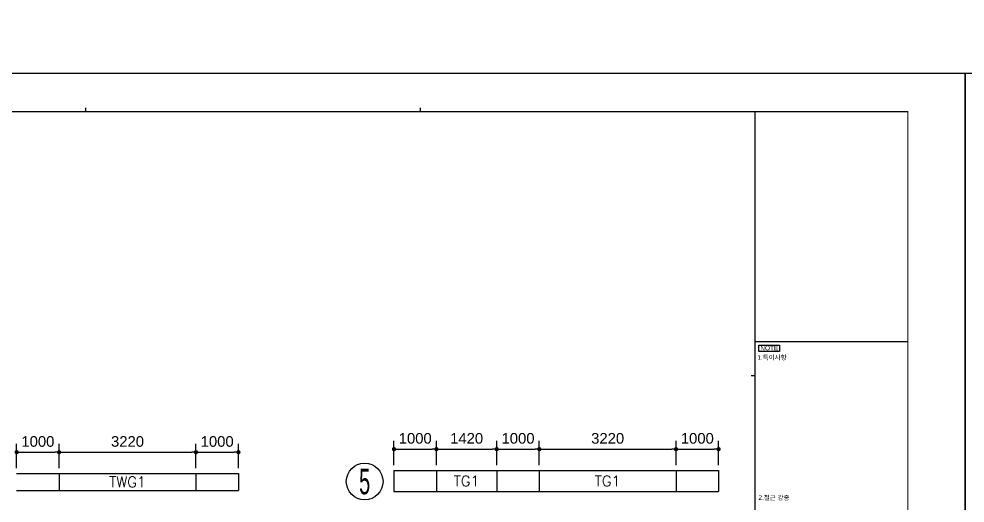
# Model space of a CAD drawing. Header units: millimetres. Extents: x 350420 to 672135, y -312840 to -44390.
# Drawn here: x 557934 to 580205, y -118811 to -107404 of the extents above; entities that cross this region are included whole.
import ezdxf
from ezdxf.enums import TextEntityAlignment as Align
from ezdxf.xclip import XClip

# ---------------------------------------------------------------- set-up
doc = ezdxf.new("R2010")
doc.units = ezdxf.units.MM
doc.header["$LTSCALE"] = 65
doc.header["$XCLIPFRAME"] = 0
doc.linetypes.add('XS-지하주차장$0$HID', pattern=[2.3, 1.5, -0.8])
doc.layers.get('Defpoints').update_dxf_attribs({"color": 145})
for name, color, linetype in [('00', 7, 'Continuous'), ('AMAC-NO', 5, 'Continuous'), ('XDIM', 7, 'Continuous'), ('XSTRUCT', 2, 'Continuous')]:
    doc.layers.add(name, color=color, linetype=linetype)
doc.layers.add('XS-지하주차장$0$1215', color=181, linetype='XS-지하주차장$0$HID', plot=False)
doc.styles.get("Standard").update_dxf_attribs({"font": 'arial.ttf'})
doc.styles.add('XRebar', font='Romans.shx', dxfattribs={"bigfont": 'whgtxt.shx'})
doc.styles.add('XRebarSheet', font='Hmkmrhd_0.ttf')
doc.styles.add('돋음', font='Dotum.ttf')
doc.dimstyles.new('XRebarm', dxfattribs={"dimscale": 100, "dimtxt": 2.5, "dimasz": 1, "dimexe": 2, "dimexo": 0, "dimgap": 1.25, "dimtad": 1, "dimdec": 0, "dimzin": 0, "dimdsep": 46, "dimtxsty": 'Standard', "dimblk": 'DOT', "dimcen": 0.09, "dimclrd": 7, "dimclre": 7, "dimclrt": 3, "dimadec": 0, "dimazin": 0, "dimtfac": 1, "dimtdec": 4, "dimtofl": 0, "dimtmove": 0, "dimatfit": 3, "dimfxl": 0, "dimtolj": 1, "dimtzin": 0, "dimarcsym": 0})

# ---------------------------------------------------------------- blocks, each defined once
blk = doc.blocks.new('XS-지하주차장')
at = {"layer": 'XS-지하주차장$0$1215'}
blk.add_line((429311, -23852), (653968, 164077), dxfattribs=at)
blk = doc.blocks.new('dhs_sheet2e')
at = {"color": 7}
for p, q in [((38004.8, 57331.7), (38004.8, 57531.5)), ((55508.9, 57331.7), (55508.9, 57531.5)), ((73013.1, 43498.2), (72813.3, 43498.2))]:
    blk.add_line(p, q, dxfattribs=at)
for points in [[(84000, 0), (84000, 59329.4), (0, 59329.4), (0, 0)], [(73208.2, 45108.5), (74292.8, 45108.5), (74292.8, 44775), (73208.2, 44775)]]:
    blk.add_lwpolyline(points, close=True, dxfattribs=at)
at = {"color": 30, "const_width": 64.9}
blk.add_lwpolyline([(81003.6, 57331.7), (2996.4, 57331.7), (2996.4, 1997.6), (81003.6, 1997.6)], close=True, dxfattribs=at)
at = {"color": 30}
for points, const_width in [([(73013.1, 1997.6), (73013.1, 57331.7)], 64.9), ([(73013.1, 45291.6), (81003.6, 45291.6)], 64.9), ([(73013.1, 37482.7), (81003.6, 37482.7)], 1.25)]:
    blk.add_lwpolyline(points, dxfattribs=dict(at, const_width=const_width))
at = {"color": 7, "style": 'XRebarSheet'}
for s, p in [('NOTE', (73292, 44833.7)), ('1.특이사항', (73135.9, 44335.3)), ('2.철근 강종', (73193, 37000.1))]:
    blk.add_text(s, height=242.71, dxfattribs=at).set_placement(p)
blk = doc.blocks.new('DFHDHBSD')
at = {"color": 255, "xscale": 0.5, "yscale": 0.5, "zscale": 0.5}
blk.add_blockref('dhs_sheet2e', (0, 0), dxfattribs=at)
blk = doc.blocks.new('_Dot')
at = {"color": 0, "linetype": 'ByBlock', "lineweight": -2}
blk.add_line((-0.5, 0), (-1, 0), dxfattribs=at)
at = {"color": 0, "linetype": 'ByBlock', "const_width": 0.5}
blk.add_lwpolyline([(-0.25, 0, 1), (0.25, 0, 1)], format="xyb", close=True, dxfattribs=at)
blk = doc.blocks.new('*D1393')
at = {"layer": 'Defpoints', "color": 0, "linetype": 'Continuous', "ltscale": 7.6496e-308, "transparency": 16777216}
for p in [(558880, -117612), (557880, -117988), (558880, -117988)]:
    blk.add_point(p, dxfattribs=at)
at = {"layer": 'XDIM', "color": 7, "linetype": 'Continuous', "lineweight": -2, "ltscale": 7.6496e-308, "transparency": 16777216}
for p, q in [((557880, -117988), (557880, -117412)), ((558880, -117988), (558880, -117412)), ((557980, -117612), (558780, -117612))]:
    blk.add_line(p, q, dxfattribs=at)
at = {"layer": 'XDIM', "color": 7, "linetype": 'Continuous', "lineweight": -2, "ltscale": 7.6496e-308, "transparency": 16777216, "xscale": 100, "yscale": 100, "zscale": 100, "rotation": 180}
blk.add_blockref('_Dot', (557880, -117612), dxfattribs=at)
at = {"layer": 'XDIM', "color": 7, "linetype": 'Continuous', "lineweight": -2, "ltscale": 7.6496e-308, "transparency": 16777216, "xscale": 100, "yscale": 100, "zscale": 100}
blk.add_blockref('_Dot', (558880, -117612), dxfattribs=at)
at = {"layer": 'XDIM', "color": 3, "linetype": 'Continuous', "ltscale": 7.6496e-308, "transparency": 16777216, "insert": (558380, -117360), "char_height": 250, "attachment_point": 5}
blk.add_mtext('\\A1;1000', dxfattribs=at)
blk = doc.blocks.new('*D1394')
at = {"layer": 'Defpoints', "color": 0, "linetype": 'Continuous', "ltscale": 7.6496e-308, "transparency": 16777216}
for p in [(562100, -117612), (558880, -117988), (562100, -117988)]:
    blk.add_point(p, dxfattribs=at)
at = {"layer": 'XDIM', "color": 7, "linetype": 'Continuous', "lineweight": -2, "ltscale": 7.6496e-308, "transparency": 16777216}
for p, q in [((558880, -117988), (558880, -117412)), ((562100, -117988), (562100, -117412)), ((558980, -117612), (562000, -117612))]:
    blk.add_line(p, q, dxfattribs=at)
at = {"layer": 'XDIM', "color": 7, "linetype": 'Continuous', "lineweight": -2, "ltscale": 7.6496e-308, "transparency": 16777216, "xscale": 100, "yscale": 100, "zscale": 100, "rotation": 180}
blk.add_blockref('_Dot', (558880, -117612), dxfattribs=at)
at = {"layer": 'XDIM', "color": 7, "linetype": 'Continuous', "lineweight": -2, "ltscale": 7.6496e-308, "transparency": 16777216, "xscale": 100, "yscale": 100, "zscale": 100}
blk.add_blockref('_Dot', (562100, -117612), dxfattribs=at)
at = {"layer": 'XDIM', "color": 3, "linetype": 'Continuous', "ltscale": 7.6496e-308, "transparency": 16777216, "insert": (560490, -117360), "char_height": 250, "attachment_point": 5}
blk.add_mtext('\\A1;3220', dxfattribs=at)
blk = doc.blocks.new('*D1395')
at = {"layer": 'Defpoints', "color": 0, "linetype": 'Continuous', "ltscale": 7.6496e-308, "transparency": 16777216}
for p in [(563100, -117612), (562100, -117988), (563100, -117988)]:
    blk.add_point(p, dxfattribs=at)
at = {"layer": 'XDIM', "color": 7, "linetype": 'Continuous', "lineweight": -2, "ltscale": 7.6496e-308, "transparency": 16777216}
for p, q in [((562100, -117988), (562100, -117412)), ((563100, -117988), (563100, -117412)), ((562200, -117612), (563000, -117612))]:
    blk.add_line(p, q, dxfattribs=at)
at = {"layer": 'XDIM', "color": 7, "linetype": 'Continuous', "lineweight": -2, "ltscale": 7.6496e-308, "transparency": 16777216, "xscale": 100, "yscale": 100, "zscale": 100, "rotation": 180}
blk.add_blockref('_Dot', (562100, -117612), dxfattribs=at)
at = {"layer": 'XDIM', "color": 7, "linetype": 'Continuous', "lineweight": -2, "ltscale": 7.6496e-308, "transparency": 16777216, "xscale": 100, "yscale": 100, "zscale": 100}
blk.add_blockref('_Dot', (563100, -117612), dxfattribs=at)
at = {"layer": 'XDIM', "color": 3, "linetype": 'Continuous', "ltscale": 7.6496e-308, "transparency": 16777216, "insert": (562600, -117360), "char_height": 250, "attachment_point": 5}
blk.add_mtext('\\A1;1000', dxfattribs=at)
blk = doc.blocks.new('*D1410')
at = {"layer": 'Defpoints', "color": 0, "linetype": 'Continuous', "ltscale": 7.6496e-308, "transparency": 16777216}
for p in [(567762, -117540), (566762, -117915), (567762, -117915)]:
    blk.add_point(p, dxfattribs=at)
at = {"layer": 'XDIM', "color": 7, "linetype": 'Continuous', "lineweight": -2, "ltscale": 7.6496e-308, "transparency": 16777216}
for p, q in [((566762, -117915), (566762, -117340)), ((567762, -117915), (567762, -117340)), ((566862, -117540), (567662, -117540))]:
    blk.add_line(p, q, dxfattribs=at)
at = {"layer": 'XDIM', "color": 7, "linetype": 'Continuous', "lineweight": -2, "ltscale": 7.6496e-308, "transparency": 16777216, "xscale": 100, "yscale": 100, "zscale": 100, "rotation": 180}
blk.add_blockref('_Dot', (566762, -117540), dxfattribs=at)
at = {"layer": 'XDIM', "color": 7, "linetype": 'Continuous', "lineweight": -2, "ltscale": 7.6496e-308, "transparency": 16777216, "xscale": 100, "yscale": 100, "zscale": 100}
blk.add_blockref('_Dot', (567762, -117540), dxfattribs=at)
at = {"layer": 'XDIM', "color": 3, "linetype": 'Continuous', "ltscale": 7.6496e-308, "transparency": 16777216, "insert": (567262, -117287), "char_height": 250, "attachment_point": 5}
blk.add_mtext('\\A1;1000', dxfattribs=at)
blk = doc.blocks.new('*D1411')
at = {"layer": 'Defpoints', "color": 0, "linetype": 'Continuous', "ltscale": 7.6496e-308, "transparency": 16777216}
for p in [(569182, -117540), (567762, -117915), (569182, -117915)]:
    blk.add_point(p, dxfattribs=at)
at = {"layer": 'XDIM', "color": 7, "linetype": 'Continuous', "lineweight": -2, "ltscale": 7.6496e-308, "transparency": 16777216}
for p, q in [((567762, -117915), (567762, -117340)), ((569182, -117915), (569182, -117340)), ((567862, -117540), (569082, -117540))]:
    blk.add_line(p, q, dxfattribs=at)
at = {"layer": 'XDIM', "color": 7, "linetype": 'Continuous', "lineweight": -2, "ltscale": 7.6496e-308, "transparency": 16777216, "xscale": 100, "yscale": 100, "zscale": 100, "rotation": 180}
blk.add_blockref('_Dot', (567762, -117540), dxfattribs=at)
at = {"layer": 'XDIM', "color": 7, "linetype": 'Continuous', "lineweight": -2, "ltscale": 7.6496e-308, "transparency": 16777216, "xscale": 100, "yscale": 100, "zscale": 100}
blk.add_blockref('_Dot', (569182, -117540), dxfattribs=at)
at = {"layer": 'XDIM', "color": 3, "linetype": 'Continuous', "ltscale": 7.6496e-308, "transparency": 16777216, "insert": (568472, -117287), "char_height": 250, "attachment_point": 5}
blk.add_mtext('\\A1;1420', dxfattribs=at)
blk = doc.blocks.new('*D1412')
at = {"layer": 'Defpoints', "color": 0, "linetype": 'Continuous', "ltscale": 7.6496e-308, "transparency": 16777216}
for p in [(570182, -117540), (569182, -117915), (570182, -117915)]:
    blk.add_point(p, dxfattribs=at)
at = {"layer": 'XDIM', "color": 7, "linetype": 'Continuous', "lineweight": -2, "ltscale": 7.6496e-308, "transparency": 16777216}
for p, q in [((569182, -117915), (569182, -117340)), ((570182, -117915), (570182, -117340)), ((569282, -117540), (570082, -117540))]:
    blk.add_line(p, q, dxfattribs=at)
at = {"layer": 'XDIM', "color": 7, "linetype": 'Continuous', "lineweight": -2, "ltscale": 7.6496e-308, "transparency": 16777216, "xscale": 100, "yscale": 100, "zscale": 100, "rotation": 180}
blk.add_blockref('_Dot', (569182, -117540), dxfattribs=at)
at = {"layer": 'XDIM', "color": 7, "linetype": 'Continuous', "lineweight": -2, "ltscale": 7.6496e-308, "transparency": 16777216, "xscale": 100, "yscale": 100, "zscale": 100}
blk.add_blockref('_Dot', (570182, -117540), dxfattribs=at)
at = {"layer": 'XDIM', "color": 3, "linetype": 'Continuous', "ltscale": 7.6496e-308, "transparency": 16777216, "insert": (569682, -117287), "char_height": 250, "attachment_point": 5}
blk.add_mtext('\\A1;1000', dxfattribs=at)
blk = doc.blocks.new('*D1413')
at = {"layer": 'Defpoints', "color": 0, "linetype": 'Continuous', "ltscale": 7.6496e-308, "transparency": 16777216}
for p in [(573402, -117540), (570182, -117915), (573402, -117915)]:
    blk.add_point(p, dxfattribs=at)
at = {"layer": 'XDIM', "color": 7, "linetype": 'Continuous', "lineweight": -2, "ltscale": 7.6496e-308, "transparency": 16777216}
for p, q in [((570182, -117915), (570182, -117340)), ((573402, -117915), (573402, -117340)), ((570282, -117540), (573302, -117540))]:
    blk.add_line(p, q, dxfattribs=at)
at = {"layer": 'XDIM', "color": 7, "linetype": 'Continuous', "lineweight": -2, "ltscale": 7.6496e-308, "transparency": 16777216, "xscale": 100, "yscale": 100, "zscale": 100, "rotation": 180}
blk.add_blockref('_Dot', (570182, -117540), dxfattribs=at)
at = {"layer": 'XDIM', "color": 7, "linetype": 'Continuous', "lineweight": -2, "ltscale": 7.6496e-308, "transparency": 16777216, "xscale": 100, "yscale": 100, "zscale": 100}
blk.add_blockref('_Dot', (573402, -117540), dxfattribs=at)
at = {"layer": 'XDIM', "color": 3, "linetype": 'Continuous', "ltscale": 7.6496e-308, "transparency": 16777216, "insert": (571792, -117287), "char_height": 250, "attachment_point": 5}
blk.add_mtext('\\A1;3220', dxfattribs=at)
blk = doc.blocks.new('*D1414')
at = {"layer": 'Defpoints', "color": 0, "linetype": 'Continuous', "ltscale": 7.6496e-308, "transparency": 16777216}
for p in [(574402, -117540), (573402, -117915), (574402, -117915)]:
    blk.add_point(p, dxfattribs=at)
at = {"layer": 'XDIM', "color": 7, "linetype": 'Continuous', "lineweight": -2, "ltscale": 7.6496e-308, "transparency": 16777216}
for p, q in [((573402, -117915), (573402, -117340)), ((574402, -117915), (574402, -117340)), ((573502, -117540), (574302, -117540))]:
    blk.add_line(p, q, dxfattribs=at)
at = {"layer": 'XDIM', "color": 7, "linetype": 'Continuous', "lineweight": -2, "ltscale": 7.6496e-308, "transparency": 16777216, "xscale": 100, "yscale": 100, "zscale": 100, "rotation": 180}
blk.add_blockref('_Dot', (573402, -117540), dxfattribs=at)
at = {"layer": 'XDIM', "color": 7, "linetype": 'Continuous', "lineweight": -2, "ltscale": 7.6496e-308, "transparency": 16777216, "xscale": 100, "yscale": 100, "zscale": 100}
blk.add_blockref('_Dot', (574402, -117540), dxfattribs=at)
at = {"layer": 'XDIM', "color": 3, "linetype": 'Continuous', "ltscale": 7.6496e-308, "transparency": 16777216, "insert": (573902, -117287), "char_height": 250, "attachment_point": 5}
blk.add_mtext('\\A1;1000', dxfattribs=at)

msp = doc.modelspace()

# ---------------------------------------------------------------- linework, layer by layer
at = {"layer": 'AMAC-NO', "color": 1}
msp.add_circle((566071.8, -118302.6), 431.9, dxfattribs=at)
at = {"layer": 'XSTRUCT', "color": 2, "linetype": 'Continuous', "ltscale": 7.6496e-308}
for p, q in [((557880, -118112.5), (558880, -118112.5)), ((562100, -118112.5), (563100, -118112.5)), ((566761.7, -118040), (567761.7, -118040)), ((569181.7, -118040), (570181.7, -118040)), ((573401.7, -118040), (574401.7, -118040)), ((557880, -118512.5), (558880, -118512.5)), ((562100, -118512.5), (563100, -118512.5)), ((566761.7, -118540), (567761.7, -118540)), ((569181.7, -118540), (570181.7, -118540)), ((573401.7, -118540), (574401.7, -118540))]:
    msp.add_line(p, q, dxfattribs=at)
at = {"layer": 'XSTRUCT', "color": 1, "linetype": 'Continuous', "ltscale": 7.6496e-308}
for p, q in [((558880, -118112.5), (562100, -118112.5)), ((567761.7, -118040), (569181.7, -118040)), ((570181.7, -118040), (573401.7, -118040)), ((558880, -118512.5), (562100, -118512.5)), ((567761.7, -118540), (569181.7, -118540)), ((570181.7, -118540), (573401.7, -118540))]:
    msp.add_line(p, q, dxfattribs=at)
at = {"layer": 'XSTRUCT', "color": 253, "linetype": 'Continuous', "ltscale": 7.6496e-308}
for p, q in [((558880, -118112.5), (558880, -118512.5)), ((562100, -118112.5), (562100, -118512.5)), ((567761.7, -118040), (567761.7, -118540)), ((569181.7, -118040), (569181.7, -118540)), ((570181.7, -118040), (570181.7, -118540)), ((573401.7, -118040), (573401.7, -118540))]:
    msp.add_line(p, q, dxfattribs=at)
at = {"layer": 'XSTRUCT', "color": 7, "linetype": 'Continuous', "ltscale": 7.6496e-308}
for p, q in [((563100, -118112.5), (563100, -118512.5)), ((566761.7, -118040), (566761.7, -118540)), ((574401.7, -118040), (574401.7, -118540))]:
    msp.add_line(p, q, dxfattribs=at)

# ---------------------------------------------------------------- block references
ref = msp.add_blockref('XS-지하주차장', (682720, -712245), dxfattribs=dict(rotation=90))
XClip(ref).set_block_clipping_path([(643110.0000000001, 141650.0000000187), (664534.9999999981, 170090.00000001)])
at = {"layer": '00', "xscale": 0.8999999981431359, "yscale": 0.8999999981431359, "zscale": 0.8999999981431359}
for p in [(542404.9, -135386.2), (580204.9, -135386.2)]:
    msp.add_blockref('DFHDHBSD', p, dxfattribs=at)

# ---------------------------------------------------------------- texts
at = {"layer": 'AMAC-NO', "color": 1, "style": '돋음', "width": 0.6}
msp.add_text('5', height=600, dxfattribs=at).set_placement((566071.8, -118302.6), align=Align.MIDDLE_CENTER)
at = {"layer": 'XSTRUCT', "color": 2, "linetype": 'Continuous', "ltscale": 7.6496e-308, "style": 'XRebar'}
for s, p in [('TWG1', (560490, -118312.5)), ('TG1', (568471.7, -118290)), ('TG1', (571791.7, -118290))]:
    msp.add_text(s, height=250, dxfattribs=at).set_placement(p, align=Align.MIDDLE_CENTER)

# ---------------------------------------------------------------- dimensions: what is measured, and where the dimension line sits
at = {"layer": 'XDIM', "color": 7, "linetype": 'Continuous', "ltscale": 7.6496e-308}
for base, p1, p2, picture, middle in [((567761.7, -117540), (566761.7, -117915), (567761.7, -117915), '*D1410', (567261.7, -117540)), ((569181.7, -117540), (567761.7, -117915), (569181.7, -117915), '*D1411', (568471.7, -117540)), ((570181.7, -117540), (569181.7, -117915), (570181.7, -117915), '*D1412', (569681.7, -117540)), ((573401.7, -117540), (570181.7, -117915), (573401.7, -117915), '*D1413', (571791.7, -117540)), ((574401.7, -117540), (573401.7, -117915), (574401.7, -117915), '*D1414', (573901.7, -117540)), ((558880, -117612.5), (557880, -117987.5), (558880, -117987.5), '*D1393', (558380, -117612.5)), ((562100, -117612.5), (558880, -117987.5), (562100, -117987.5), '*D1394', (560490, -117612.5)), ((563100, -117612.5), (562100, -117987.5), (563100, -117987.5), '*D1395', (562600, -117612.5))]:
    dim = msp.add_linear_dim(base=base, p1=p1, p2=p2, angle=0, dimstyle='XRebarm', override={"dimscale": 100}, dxfattribs=at)
    dim.commit()
    dim.dimension.update_dxf_attribs({"geometry": picture, "text_midpoint": middle, "dimtype": 161})

doc.saveas('drawing.dxf')
